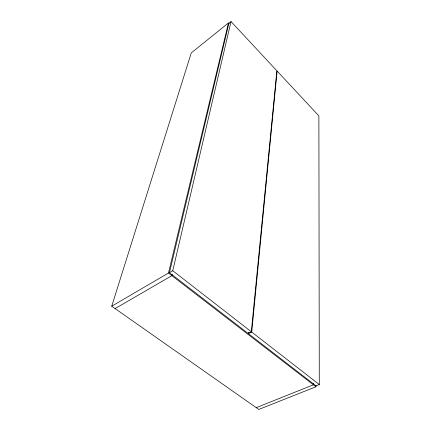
<?xml version="1.0" encoding="UTF-8"?>
<svg xmlns="http://www.w3.org/2000/svg" width="431" height="431" viewBox="0 0 431 431"><rect width="100%" height="100%" fill="white"/><g stroke="black" fill="none" stroke-linecap="round" stroke-linejoin="round"><path stroke-width="0.65" d="M229.222 23.802L228.452 22.972L191.272 52.905L111.721 306.209L258.789 409.45L315.961 386.763L315.961 385.416M313.423 383.455L313.418 384.802L256.229 407.656M251.316 331.741L276.869 70.781L231.027 21.55L228.909 23.252L169.442 272.667L247.987 333.33L251.316 331.741L172.756 270.727L231.027 21.55M319.279 384.527L251.72 332.059L277.117 71.045L318.881 115.896L319.279 384.527L315.977 385.842L248.396 333.648L248.531 332.306M172.206 274.337L171.899 275.646L115.099 308.58M111.721 306.209L168.478 273.012L228.452 22.972M169.442 272.667L172.756 270.727M248.396 333.648L251.72 332.059M168.478 273.012L315.961 386.763"/></g></svg>
